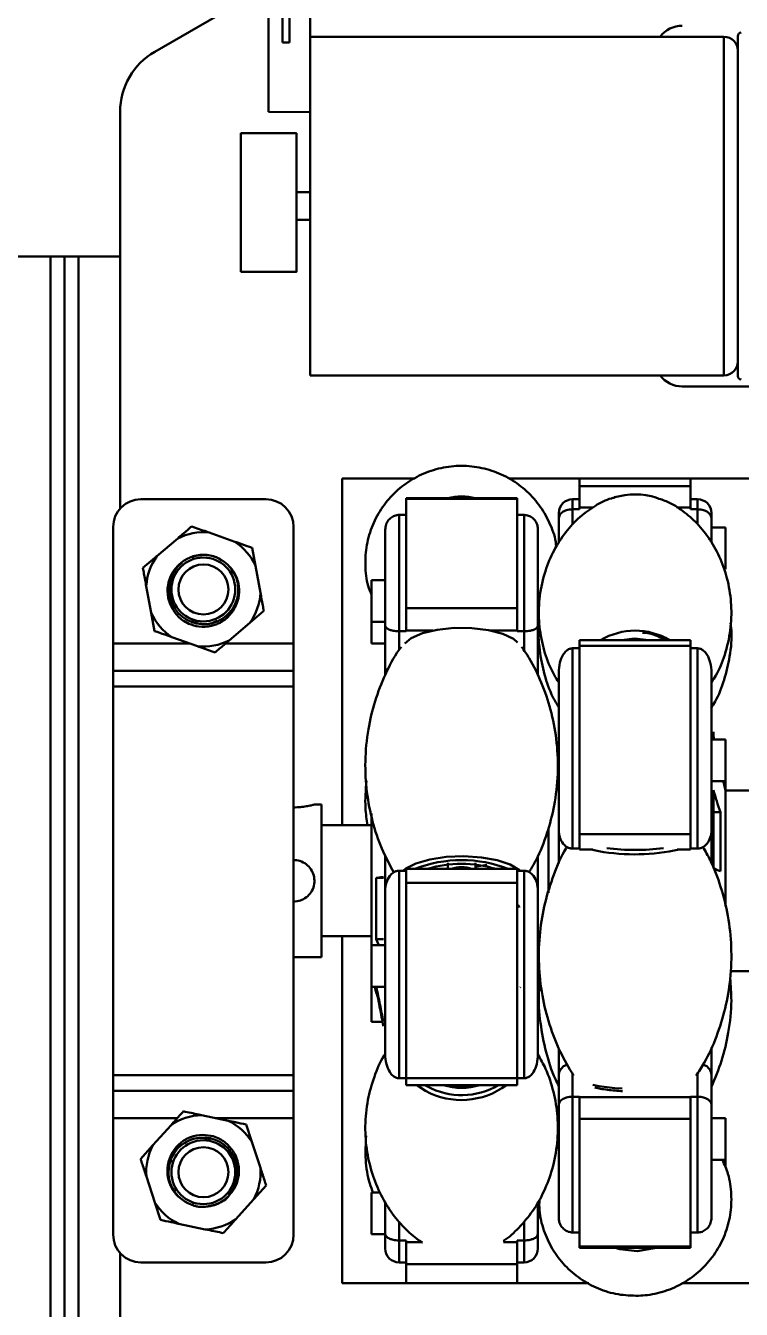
# Model space of a CAD drawing. Header units: millimetres. Extents: x 263 to 2983, y 441 to 2500.
# Drawn here: x 701.4 to 752.9, y 1465 to 1557.5 of the extents above; entities that cross this region are included whole.
import ezdxf

# ---------------------------------------------------------------- set-up
doc = ezdxf.new("R2010")
doc.units = ezdxf.units.MM
doc.header["$LTSCALE"] = 0.5
doc.layers.add('BOL', color=7, linetype='Continuous', lineweight=50)

# ---------------------------------------------------------------- blocks, each defined once
blk = doc.blocks.new('*U52')
at = {"layer": 'BOL'}
for p, q in [((-11.999, 6.192), (9.132, -6.008)), ((-1.803, 1.453), (-2.294, 0.589)), ((-0.071, 0.453), (-0.573, -0.405)), ((4.437, -3.297), (5.937, -0.699)), ((5.937, -0.699), (11.999, -4.199)), ((9.767, -4.065), (9.517, -4.498)), ((9.517, -4.498), (11.249, -5.498)), ((11.499, -5.065), (9.767, -4.065)), ((11.999, -4.199), (11.499, -5.065)), ((11.249, -5.498), (10.499, -6.797)), ((10.499, -6.797), (9.132, -6.008))]:
    blk.add_line(p, q, dxfattribs=at)
blk.add_lwpolyline([(-3.047, 6.797), (5.613, 1.797), (3.613, -1.667), (-5.047, 3.333)], close=True, dxfattribs=at)
blk = doc.blocks.new('*U53')
at = {"layer": 'BOL', "color": 0, "linetype": 'ByBlock', "lineweight": -2, "transparency": 16777216, "rotation": 120}
blk.add_blockref('*U52', (511.217, 1909.54), dxfattribs=at)

msp = doc.modelspace()

# ---------------------------------------------------------------- linework, layer by layer
at = {"layer": 'BOL'}
for p, q in [((719.683, 1560.86), (710.654, 1555.647)), ((751.654, 1556.722), (721.854, 1556.722)), ((751.654, 1532.322), (751.654, 1556.722)), ((752.654, 1532.271), (752.654, 1556.772)), ((708.154, 1551.317), (708.154, 1540.892)), ((700.154, 1540.892), (703.154, 1540.892)), ((703.154, 1450.892), (703.154, 1540.892)), ((703.154, 1540.892), (704.154, 1540.892)), ((705.154, 1540.892), (704.154, 1540.892)), ((704.154, 1540.892), (704.154, 1450.892)), ((705.154, 1540.892), (705.154, 1450.892)), ((708.154, 1540.892), (705.154, 1540.892)), ((708.154, 1540.892), (708.154, 1522.715)), ((721.854, 1532.322), (751.654, 1532.322)), ((748.654, 1531.522), (777.654, 1531.522)), ((729.388, 1524.892), (724.154, 1524.892)), ((724.154, 1524.892), (724.154, 1499.892)), ((741.254, 1524.892), (736.165, 1524.892)), ((749.254, 1524.892), (741.254, 1524.892)), ((741.254, 1524.892), (741.254, 1524.327)), ((749.254, 1524.892), (749.254, 1524.327)), ((754.154, 1524.892), (749.254, 1524.892)), ((741.254, 1524.327), (749.254, 1524.327)), ((741.254, 1522.805), (741.254, 1524.327)), ((749.254, 1524.327), (749.254, 1522.805)), ((709.654, 1523.392), (718.654, 1523.392)), ((736.754, 1523.476), (728.754, 1523.476)), ((728.754, 1523.426), (728.754, 1523.476)), ((736.754, 1523.426), (728.754, 1523.426)), ((728.754, 1515.541), (728.754, 1523.426)), ((736.754, 1523.476), (736.754, 1523.426)), ((736.754, 1515.541), (736.754, 1523.426)), ((741.254, 1523.392), (740.754, 1523.392)), ((740.754, 1523.392), (740.754, 1522.671)), ((741.254, 1522.805), (741.254, 1522.671)), ((742.23, 1522.805), (741.254, 1522.805)), ((749.254, 1522.805), (748.256, 1522.805)), ((749.754, 1523.392), (749.254, 1523.392)), ((749.254, 1522.805), (749.254, 1522.671)), ((749.754, 1522.671), (749.754, 1523.392)), ((728.254, 1522.263), (728.254, 1513.873)), ((728.254, 1522.263), (728.754, 1522.263)), ((737.254, 1522.263), (736.754, 1522.263)), ((737.254, 1513.873), (737.254, 1522.263)), ((739.754, 1521.985), (739.754, 1522.392)), ((739.754, 1520.234), (739.754, 1521.985)), ((740.754, 1522.671), (741.254, 1522.671)), ((740.754, 1522.671), (740.754, 1521.549)), ((749.754, 1522.671), (749.254, 1522.671)), ((749.754, 1521.591), (749.754, 1522.671)), ((750.754, 1522.392), (750.754, 1521.985)), ((750.754, 1521.985), (750.754, 1520.263)), ((707.654, 1512.998), (707.654, 1521.392)), ((716.418, 1520.333), (714.567, 1520.99)), ((720.654, 1512.998), (720.654, 1521.392)), ((727.254, 1514.278), (727.254, 1521.2)), ((738.254, 1521.2), (738.254, 1514.278)), ((751.754, 1521.353), (750.754, 1521.353)), ((751.754, 1521.353), (751.754, 1518.366)), ((712.306, 1520.573), (710.811, 1519.298)), ((710.811, 1519.298), (709.801, 1518.437)), ((717.909, 1518.583), (717.669, 1519.888)), ((718.266, 1516.651), (717.909, 1518.583)), ((751.754, 1518.366), (751.754, 1518.353)), ((727.254, 1517.562), (726.254, 1517.562)), ((726.254, 1517.538), (726.254, 1517.562)), ((726.254, 1514.562), (726.254, 1517.538)), ((710.042, 1517.132), (710.398, 1515.2)), ((717.496, 1514.485), (718.506, 1515.346)), ((728.754, 1515.541), (736.754, 1515.541)), ((728.754, 1513.931), (728.754, 1515.541)), ((736.754, 1515.541), (736.754, 1513.931)), ((710.398, 1515.2), (710.639, 1513.895)), ((713.317, 1514.536), (713.524, 1514.485)), ((716.002, 1513.211), (717.496, 1514.485)), ((726.254, 1514.562), (727.254, 1514.562)), ((726.254, 1512.999), (726.254, 1514.562)), ((727.254, 1511.271), (727.254, 1514.278)), ((728.254, 1513.873), (728.754, 1513.873)), ((728.254, 1513.873), (728.254, 1512.544)), ((728.754, 1513.873), (728.754, 1513.931)), ((730.673, 1513.931), (728.754, 1513.931)), ((736.754, 1513.931), (734.835, 1513.931)), ((736.754, 1513.873), (736.754, 1513.931)), ((737.254, 1513.873), (736.754, 1513.873)), ((737.254, 1512.498), (737.254, 1513.873)), ((738.254, 1514.278), (738.254, 1511.271)), ((707.654, 1512.998), (707.654, 1511.016)), ((707.654, 1512.998), (713.166, 1512.998)), ((711.89, 1513.451), (713.741, 1512.794)), ((715.752, 1512.998), (720.654, 1512.998)), ((720.654, 1512.998), (720.654, 1511.016)), ((726.254, 1512.999), (727.254, 1512.999)), ((740.754, 1512.649), (740.754, 1498.218)), ((740.754, 1512.649), (741.254, 1512.649)), ((749.254, 1513.241), (741.254, 1513.241)), ((741.254, 1512.824), (741.254, 1513.241)), ((749.254, 1512.824), (741.254, 1512.824)), ((741.254, 1512.824), (741.254, 1499.261)), ((749.254, 1513.241), (749.254, 1512.824)), ((749.254, 1512.824), (749.254, 1499.261)), ((749.754, 1512.649), (749.254, 1512.649)), ((749.754, 1498.218), (749.754, 1512.649)), ((707.654, 1511.016), (720.654, 1511.016)), ((707.654, 1509.892), (707.654, 1511.016)), ((720.654, 1509.892), (720.654, 1511.016)), ((727.254, 1510.741), (727.254, 1511.271)), ((738.254, 1511.271), (738.254, 1510.698)), ((739.754, 1499.558), (739.754, 1510.88)), ((750.754, 1510.88), (750.754, 1499.558)), ((707.654, 1509.892), (720.654, 1509.892)), ((707.654, 1481.892), (707.654, 1509.892)), ((720.654, 1481.892), (720.654, 1509.892)), ((750.89, 1506.641), (750.89, 1506.362)), ((750.89, 1506.362), (750.946, 1506.07)), ((751.754, 1506.07), (750.754, 1506.07)), ((751.754, 1506.07), (751.754, 1503.07)), ((750.754, 1503.07), (751.754, 1503.07)), ((750.89, 1502.437), (750.89, 1496.808)), ((751.754, 1502.39), (751.616, 1503.018)), ((751.754, 1503.07), (751.754, 1502.389)), ((758.254, 1502.392), (751.754, 1502.392)), ((751.754, 1494.084), (751.754, 1502.392)), ((751.754, 1502.389), (751.754, 1494.054)), ((722.654, 1501.392), (722.136, 1501.392)), ((722.654, 1501.392), (722.654, 1495.892)), ((726.254, 1491.222), (726.254, 1500.752)), ((726.254, 1500.706), (726.254, 1491.222)), ((750.89, 1500.83), (751.395, 1500.83)), ((751.395, 1496.583), (751.395, 1500.83)), ((726.254, 1499.892), (722.654, 1499.892)), ((739.004, 1499.722), (739.004, 1495.037)), ((739.004, 1495.038), (739.004, 1499.717)), ((739.754, 1497.175), (739.754, 1499.558)), ((741.254, 1499.261), (749.254, 1499.261)), ((741.254, 1498.145), (741.254, 1499.261)), ((749.254, 1499.261), (749.254, 1498.145)), ((750.754, 1499.558), (750.754, 1497.241)), ((740.754, 1498.218), (741.254, 1498.218)), ((741.254, 1498.145), (742.219, 1498.145)), ((742.649, 1498.023), (742.084, 1498.145)), ((748.289, 1498.145), (749.254, 1498.145)), ((749.754, 1498.218), (749.254, 1498.218)), ((727.254, 1495.163), (727.254, 1497.722)), ((731.754, 1497.19), (731.754, 1496.748)), ((733.754, 1496.748), (733.754, 1497.19)), ((738.254, 1497.597), (738.254, 1495.159)), ((726.612, 1496.102), (726.612, 1491.699)), ((727.118, 1496.102), (726.612, 1496.102)), ((728.254, 1496.623), (728.254, 1481.66)), ((728.254, 1496.623), (728.754, 1496.623)), ((736.754, 1496.748), (728.754, 1496.748)), ((728.754, 1495.743), (728.754, 1496.748)), ((736.754, 1496.748), (736.754, 1495.743)), ((737.254, 1496.623), (736.754, 1496.623)), ((737.254, 1481.66), (737.254, 1496.623)), ((722.654, 1495.892), (722.654, 1490.392)), ((727.254, 1483.424), (727.254, 1495.163)), ((736.754, 1495.743), (728.754, 1495.743)), ((728.754, 1481.679), (728.754, 1495.743)), ((736.754, 1481.679), (736.754, 1495.743)), ((738.254, 1495.163), (738.254, 1483.424)), ((722.654, 1491.892), (726.254, 1491.892)), ((724.154, 1491.892), (724.154, 1466.892)), ((726.612, 1491.699), (726.782, 1491.252)), ((727.118, 1491.699), (726.612, 1491.699)), ((720.654, 1490.392), (722.654, 1490.392)), ((727.254, 1491.252), (726.254, 1491.252)), ((726.254, 1491.222), (726.254, 1491.252)), ((726.254, 1488.253), (726.254, 1491.222)), ((738.254, 1488.892), (738.437, 1488.892)), ((752.119, 1489.392), (758.254, 1489.392)), ((726.254, 1488.253), (727.254, 1488.253)), ((726.254, 1485.725), (726.254, 1488.253)), ((726.504, 1488.253), (726.58, 1487.905)), ((726.612, 1488.245), (726.612, 1487.781)), ((726.612, 1487.781), (726.709, 1487.781)), ((736.978, 1488.199), (736.989, 1488.224)), ((726.254, 1485.725), (727.06, 1485.725)), ((750.754, 1483.885), (750.754, 1481.866)), ((739.754, 1481.866), (739.754, 1483.789)), ((707.654, 1481.892), (720.654, 1481.892)), ((707.654, 1481.892), (707.654, 1480.768)), ((720.654, 1481.892), (720.654, 1480.768)), ((728.254, 1481.66), (728.754, 1481.66)), ((728.754, 1481.679), (736.754, 1481.679)), ((728.754, 1481.169), (728.754, 1481.679)), ((728.754, 1481.169), (736.754, 1481.169)), ((730.149, 1480.751), (729.521, 1481.169)), ((730.294, 1481.067), (730.118, 1481.169)), ((736.754, 1481.679), (736.754, 1481.169)), ((737.254, 1481.66), (736.754, 1481.66)), ((739.754, 1479.739), (739.754, 1481.866)), ((740.754, 1481.964), (740.754, 1480.332)), ((742.649, 1481.104), (742.218, 1481.193)), ((749.754, 1480.332), (749.754, 1482.012)), ((750.754, 1481.866), (750.754, 1479.739)), ((707.654, 1480.768), (720.654, 1480.768)), ((707.654, 1478.786), (707.654, 1480.768)), ((720.654, 1478.786), (720.654, 1480.768)), ((740.754, 1480.332), (740.754, 1470.55)), ((740.754, 1480.332), (741.254, 1480.332)), ((741.254, 1480.332), (741.254, 1480.292)), ((741.254, 1480.292), (749.254, 1480.292)), ((741.254, 1478.733), (741.254, 1480.292)), ((742.362, 1481.001), (742.749, 1480.91)), ((749.754, 1480.332), (749.254, 1480.332)), ((749.254, 1480.332), (749.254, 1480.292)), ((749.254, 1480.292), (749.254, 1478.733)), ((749.754, 1470.55), (749.754, 1480.332)), ((739.754, 1471.613), (739.754, 1479.739)), ((750.754, 1479.739), (750.754, 1471.613)), ((707.654, 1470.392), (707.654, 1478.786)), ((707.654, 1478.786), (712.273, 1478.786)), ((715.938, 1478.604), (714.016, 1479.008)), ((715.074, 1478.786), (720.654, 1478.786)), ((717.65, 1477.07), (717.237, 1478.331)), ((720.654, 1470.392), (720.654, 1478.786)), ((749.254, 1478.733), (741.254, 1478.733)), ((741.254, 1478.733), (741.254, 1469.539)), ((749.254, 1478.733), (749.254, 1469.539)), ((751.754, 1478.792), (750.754, 1478.792)), ((751.754, 1478.792), (751.754, 1477.164)), ((711.831, 1478.293), (710.52, 1476.83)), ((710.52, 1476.83), (709.634, 1475.842)), ((714.668, 1477.338), (714.456, 1477.361)), ((718.261, 1475.203), (717.65, 1477.07)), ((739.754, 1477.103), (739.62, 1476.921)), ((751.754, 1477.164), (751.754, 1475.792)), ((750.754, 1475.792), (751.754, 1475.792)), ((751.754, 1475.78), (751.754, 1475.245)), ((710.047, 1474.581), (710.658, 1472.714)), ((717.788, 1472.953), (718.674, 1473.941)), ((716.477, 1471.491), (717.788, 1472.953)), ((726.893, 1473.43), (726.254, 1473.43)), ((726.254, 1473.4), (726.254, 1473.43)), ((726.254, 1470.43), (726.254, 1473.4)), ((710.658, 1472.714), (711.071, 1471.452)), ((727.254, 1470.473), (727.254, 1472.747)), ((738.254, 1472.768), (738.254, 1470.473)), ((738.254, 1471.554), (738.432, 1471.845)), ((712.37, 1471.179), (714.292, 1470.775)), ((728.254, 1471.345), (728.254, 1469.973)), ((737.254, 1469.973), (737.254, 1471.351)), ((726.254, 1470.43), (727.254, 1470.43)), ((727.254, 1469.392), (727.254, 1470.473)), ((738.254, 1470.473), (738.254, 1469.392)), ((740.754, 1470.55), (741.254, 1470.55)), ((749.754, 1470.55), (749.254, 1470.55)), ((728.254, 1469.973), (728.754, 1469.973)), ((728.254, 1469.973), (728.254, 1468.392)), ((728.754, 1469.85), (728.754, 1469.973)), ((728.754, 1468.265), (728.754, 1469.85)), ((728.754, 1469.85), (729.938, 1469.85)), ((735.766, 1469.85), (736.754, 1469.85)), ((737.254, 1469.973), (736.754, 1469.973)), ((736.754, 1469.85), (736.754, 1469.973)), ((736.754, 1469.85), (736.754, 1468.265)), ((737.254, 1468.392), (737.254, 1469.973)), ((741.254, 1469.539), (749.254, 1469.539)), ((741.254, 1469.448), (741.254, 1469.539)), ((741.254, 1469.448), (749.254, 1469.448)), ((749.254, 1469.539), (749.254, 1469.448)), ((708.154, 1469.069), (708.154, 1450.892)), ((709.654, 1468.392), (718.654, 1468.392)), ((728.254, 1468.392), (728.754, 1468.392)), ((736.754, 1468.265), (728.754, 1468.265)), ((728.754, 1466.892), (728.754, 1468.265)), ((736.754, 1468.392), (737.254, 1468.392)), ((736.754, 1466.892), (736.754, 1468.265)), ((724.154, 1466.892), (728.754, 1466.892)), ((728.754, 1466.892), (736.754, 1466.892)), ((736.754, 1466.892), (741.909, 1466.892)), ((748.625, 1466.892), (754.154, 1466.892))]:
    msp.add_line(p, q, dxfattribs=at)
at = {"layer": 'BOL', "flags": 128}
for points in [[(728.661, 1513.006), (729.125, 1513.391), (729.939, 1513.742), (731.002, 1513.991), (732.222, 1514.115), (733.488, 1514.104), (734.689, 1513.959), (735.718, 1513.692), (736.484, 1513.327), (736.793, 1513.069)], [(744.271, 1513.241), (745.214, 1513.356), (746.236, 1513.241)], [(744.688, 1513.241), (745.657, 1513.261), (745.82, 1513.241)], [(728.552, 1496.623), (728.734, 1496.771), (729.466, 1497.151), (730.465, 1497.441), (731.649, 1497.617), (732.923, 1497.666), (734.183, 1497.582), (735.327, 1497.375), (736.263, 1497.059), (736.915, 1496.66), (736.956, 1496.623)], [(734.566, 1497.052), (733.86, 1496.927), (733.754, 1496.914)], [(744.324, 1480.917), (743.789, 1480.954), (742.649, 1481.104)], [(745.404, 1469.196), (744.145, 1469.34), (743.805, 1469.448)], [(746.703, 1469.448), (746.649, 1469.429), (745.404, 1469.196)]]:
    msp.add_lwpolyline(points, dxfattribs=at)
at = {"layer": 'BOL'}
for centre, radius in [((714.154, 1516.892), 2.3), ((714.154, 1516.892), 1.8), ((714.154, 1474.892), 2.3), ((714.154, 1474.892), 1.8)]:
    msp.add_circle(centre, radius, dxfattribs=at)
for centre, radius, start, end in [((748.654, 1555.521), 2, 90, 143.1301), ((752.904, 1556.771), 0.25, 90, 180), ((751.654, 1555.721), 1, 0, 90), ((713.154, 1551.317), 5, 120, 180), ((751.654, 1533.321), 1, 270, 0), ((748.654, 1533.521), 2, 216.8699, 270), ((752.904, 1532.271), 0.25, 180, 270), ((745.254, 1518.46), 5.282, 73.26964, 106.24045), ((709.654, 1521.392), 2, 90, 180), ((718.654, 1521.392), 2, 0, 90), ((732.754, 1519.335), 4.257, 76.65497, 103.34503), ((740.754, 1522.392), 1, 90, 180), ((749.754, 1522.392), 1, 0, 90), ((714.154, 1516.892), 4.119, 84.24467, 116.65517), ((714.154, 1516.892), 4.119, 24.24467, 56.65517), ((714.154, 1516.892), 4.119, 144.24467, 176.65517), ((714.154, 1516.892), 2.5, 44.54596, 135.07299), ((714.176, 1516.881), 2.492, 128.46969, 45.09372), ((714.154, 1516.892), 4.119, 324.24467, 356.65517), ((714.154, 1516.892), 4.119, 204.24467, 236.65517), ((745.254, 1509.051), 4.871, 59.32918, 120.67082), ((714.154, 1516.892), 4.119, 264.24467, 296.65517), ((745.225, 1512.868), 15.067, 260.15596, 282.25658), ((745.254, 1513.559), 15.444, 262.38833, 277.61167), ((732.754, 1488.223), 9.163, 68.485, 111.515), ((732.754, 1488.911), 8.216, 72.52909, 107.47091), ((732.754, 1494.735), 2.146, 69.66164, 110.33836), ((732.74, 1485.542), 5.446, 241.6006, 306.59471), ((732.751, 1485.642), 5.194, 241.76603, 300.5325), ((732.754, 1485.506), 4.533, 253.09396, 286.90604), ((732.754, 1485.243), 4.234, 254.22368, 285.77632), ((714.154, 1474.892), 4.119, 91.92139, 124.33189), ((714.154, 1474.892), 4.119, 31.92139, 64.33189), ((714.154, 1474.892), 4.119, 151.92139, 184.33189), ((714.128, 1474.901), 2.491, 317.52223, 232.82021), ((714.154, 1474.892), 4.119, 331.92139, 4.33189), ((714.154, 1474.892), 2.5, 232.22268, 322.74971), ((714.154, 1474.892), 4.119, 211.92139, 244.33189), ((714.154, 1474.892), 4.119, 271.92139, 304.33189), ((709.654, 1470.392), 2, 180, 270), ((718.654, 1470.392), 2, 270, 0), ((728.254, 1469.392), 1, 180, 270), ((737.254, 1469.392), 1, 270, 0)]:
    msp.add_arc(centre, radius, start, end, dxfattribs=at)
for points, knots in [([(739.571, 1519.95), (739.56, 1520.071), (739.507, 1520.685), (739.101, 1521.74), (738.365, 1523.027), (737.35, 1524.122), (736.134, 1524.978), (734.764, 1525.555), (733.303, 1525.83), (731.816, 1525.788), (730.371, 1525.432), (729.033, 1524.776), (727.864, 1523.851), (726.916, 1522.697), (726.235, 1521.369), (725.846, 1519.923), (725.792, 1518.437), (725.935, 1517.278), (726.191, 1516.676), (726.254, 1516.529)], [0, 0, 0, 0, 0.015888, 0.080297, 0.144595, 0.20877, 0.272834, 0.336815, 0.400757, 0.464713, 0.528732, 0.592839, 0.657056, 0.721387, 0.785814, 0.850297, 0.914797, 0.979263, 1, 1, 1, 1]), ([(743.79, 1523.517), (743.707, 1523.498), (743.19, 1523.381), (742.335, 1522.921), (741.217, 1522.12), (740.211, 1521.029), (739.366, 1519.715), (738.718, 1518.166), (738.34, 1516.447), (738.282, 1514.643), (738.546, 1512.919), (739.03, 1511.406), (739.532, 1510.553), (739.754, 1510.177)], [0, 0, 0, 0, 0.015057, 0.094006, 0.182509, 0.277042, 0.375733, 0.477293, 0.591851, 0.704073, 0.812897, 0.917553, 1, 1, 1, 1]), ([(750.754, 1510.201), (750.864, 1510.363), (751.276, 1510.968), (751.766, 1512.237), (752.166, 1513.946), (752.226, 1515.752), (751.976, 1517.482), (751.448, 1519.074), (750.693, 1520.474), (749.77, 1521.646), (748.731, 1522.555), (747.743, 1523.184), (747.042, 1523.41), (746.761, 1523.5)], [0, 0, 0, 0, 0.0374008, 0.1393133, 0.254387, 0.3671391, 0.4764854, 0.5816704, 0.6820575, 0.7769314, 0.8653769, 0.9461586, 1, 1, 1, 1]), ([(727.254, 1521.2), (727.266, 1521.325), (727.29, 1521.577), (727.481, 1521.909), (727.758, 1522.147), (728.034, 1522.251), (728.201, 1522.26), (728.254, 1522.263)], [0, 0, 0, 0, 0.232822, 0.465934, 0.690679, 0.901623, 1, 1, 1, 1]), ([(737.254, 1522.263), (737.361, 1522.252), (737.576, 1522.23), (737.864, 1522.063), (738.09, 1521.816), (738.23, 1521.514), (738.246, 1521.299), (738.254, 1521.2)], [0, 0, 0, 0, 0.1988299, 0.3974937, 0.6009583, 0.8157722, 1, 1, 1, 1]), ([(740.754, 1522.671), (740.674, 1522.667), (740.515, 1522.66), (740.274, 1522.599), (740.014, 1522.477), (739.805, 1522.265), (739.754, 1522.085), (739.754, 1521.986), (739.754, 1521.985)], [0, 0, 0, 0, 0.107637, 0.214427, 0.382779, 0.663958, 0.997031, 1, 1, 1, 1]), ([(750.754, 1521.985), (750.754, 1521.986), (750.754, 1522.085), (750.702, 1522.265), (750.494, 1522.477), (750.233, 1522.599), (749.992, 1522.66), (749.834, 1522.667), (749.754, 1522.671)], [0, 0, 0, 0, 0.002969, 0.336047, 0.617229, 0.785583, 0.892375, 1, 1, 1, 1]), ([(713.316, 1521.434), (713.213, 1521.346), (712.881, 1521.063), (712.541, 1520.773), (712.306, 1520.573)], [0, 0, 0, 0, 0.309695, 1, 1, 1, 1]), ([(714.567, 1520.99), (714.505, 1521.012), (714.083, 1521.162), (713.669, 1521.309), (713.316, 1521.434)], [0, 0, 0, 0, 0.145987, 1, 1, 1, 1]), ([(717.669, 1519.888), (717.424, 1519.975), (717.012, 1520.122), (716.59, 1520.271), (716.418, 1520.333)], [0, 0, 0, 0, 0.5927239, 1, 1, 1, 1]), ([(713.397, 1519.263), (713.692, 1519.321), (714.292, 1519.44), (715.052, 1519.282), (715.395, 1519.019), (715.492, 1518.945)], [0, 0, 0, 0, 0.410932, 0.833898, 1, 1, 1, 1]), ([(713.454, 1519.083), (713.444, 1519.116), (713.424, 1519.177), (713.405, 1519.237), (713.397, 1519.263)], [0, 0, 0, 0, 0.560109, 1, 1, 1, 1]), ([(709.801, 1518.437), (709.826, 1518.304), (709.905, 1517.875), (709.986, 1517.436), (710.042, 1517.132)], [0, 0, 0, 0, 0.309684, 1, 1, 1, 1]), ([(713.101, 1514.417), (712.957, 1514.494), (712.551, 1514.712), (712.012, 1515.269), (711.624, 1516.082), (711.529, 1516.977), (711.744, 1517.836), (712.096, 1518.377), (712.342, 1518.617), (712.384, 1518.657)], [0, 0, 0, 0, 0.097308, 0.273048, 0.448795, 0.624624, 0.796265, 0.965294, 1, 1, 1, 1]), ([(715.936, 1518.645), (716.049, 1518.526), (716.355, 1518.203), (716.671, 1517.53), (716.775, 1516.674), (716.592, 1515.814), (716.13, 1515.057), (715.594, 1514.608), (715.241, 1514.438), (715.152, 1514.394)], [0, 0, 0, 0, 0.09655, 0.261815, 0.426973, 0.597504, 0.769409, 0.941269, 1, 1, 1, 1]), ([(718.506, 1515.346), (718.482, 1515.479), (718.403, 1515.908), (718.322, 1516.348), (718.266, 1516.651)], [0, 0, 0, 0, 0.30968, 1, 1, 1, 1]), ([(715.152, 1514.394), (715.124, 1514.384), (714.988, 1514.331), (714.558, 1514.208), (713.87, 1514.162), (713.342, 1514.337), (713.101, 1514.417)], [0, 0, 0, 0, 0.041745, 0.209044, 0.639793, 1, 1, 1, 1]), ([(715.138, 1514.642), (715.071, 1514.602), (714.733, 1514.398), (714.045, 1514.342), (713.512, 1514.521), (713.278, 1514.599)], [0, 0, 0, 0, 0.121541, 0.614901, 1, 1, 1, 1]), ([(738.356, 1514.5), (738.351, 1514.468), (738.249, 1513.818), (738.35, 1512.536), (738.677, 1510.766), (739.175, 1509.357), (739.625, 1508.617), (739.78, 1508.362)], [0, 0, 0, 0, 0.015248, 0.306815, 0.588257, 0.857948, 1, 1, 1, 1]), ([(750.731, 1508.362), (750.828, 1508.512), (751.229, 1509.128), (751.706, 1510.379), (752.111, 1512.107), (752.251, 1513.513), (752.15, 1514.319), (752.127, 1514.496)], [0, 0, 0, 0, 0.085355, 0.351039, 0.621511, 0.916985, 1, 1, 1, 1]), ([(710.639, 1513.895), (710.883, 1513.808), (711.296, 1513.662), (711.718, 1513.512), (711.89, 1513.451)], [0, 0, 0, 0, 0.592744, 1, 1, 1, 1]), ([(728.254, 1513.873), (728.174, 1513.876), (728.015, 1513.881), (727.774, 1513.92), (727.514, 1513.996), (727.305, 1514.124), (727.254, 1514.224), (727.254, 1514.278), (727.254, 1514.278)], [0, 0, 0, 0, 0.107625, 0.214422, 0.382773, 0.663942, 0.997032, 1, 1, 1, 1]), ([(738.254, 1514.278), (738.254, 1514.278), (738.253, 1514.224), (738.203, 1514.124), (737.994, 1513.996), (737.733, 1513.92), (737.492, 1513.881), (737.334, 1513.876), (737.254, 1513.873)], [0, 0, 0, 0, 0.002968, 0.336055, 0.617229, 0.785579, 0.892375, 1, 1, 1, 1]), ([(745.776, 1513.762), (745.805, 1513.762), (746.208, 1513.761), (746.793, 1513.591), (747.251, 1513.328), (747.403, 1513.241)], [0, 0, 0, 0, 0.050148, 0.684621, 1, 1, 1, 1]), ([(713.741, 1512.794), (713.802, 1512.772), (714.225, 1512.622), (714.638, 1512.475), (714.992, 1512.35)], [0, 0, 0, 0, 0.145973, 1, 1, 1, 1]), ([(714.992, 1512.35), (715.094, 1512.437), (715.426, 1512.72), (715.767, 1513.01), (716.002, 1513.211)], [0, 0, 0, 0, 0.309697, 1, 1, 1, 1]), ([(728.413, 1512.761), (728.352, 1512.68), (727.897, 1512.071), (727.235, 1510.76), (726.477, 1508.855), (725.978, 1506.751), (725.768, 1504.542), (725.882, 1502.303), (726.297, 1500.189), (726.944, 1498.237), (727.563, 1497.067), (727.862, 1496.501)], [0, 0, 0, 0, 0.01808, 0.136081, 0.256257, 0.377703, 0.512077, 0.64187, 0.766847, 0.887187, 1, 1, 1, 1]), ([(737.591, 1496.46), (737.816, 1496.848), (738.382, 1497.824), (739.022, 1499.552), (739.533, 1501.646), (739.739, 1503.859), (739.624, 1506.096), (739.215, 1508.214), (738.541, 1510.166), (737.823, 1511.686), (737.269, 1512.487), (737.084, 1512.754)], [0, 0, 0, 0, 0.078967, 0.198677, 0.319654, 0.453507, 0.582799, 0.707292, 0.827163, 0.942385, 1, 1, 1, 1]), ([(739.754, 1510.88), (739.754, 1510.882), (739.754, 1511.13), (739.805, 1511.586), (740.014, 1512.135), (740.274, 1512.457), (740.515, 1512.619), (740.674, 1512.639), (740.754, 1512.649)], [0, 0, 0, 0, 0.002991, 0.336055, 0.617221, 0.78558, 0.892363, 1, 1, 1, 1]), ([(749.754, 1512.649), (749.834, 1512.639), (749.992, 1512.619), (750.233, 1512.457), (750.494, 1512.135), (750.702, 1511.586), (750.754, 1511.13), (750.754, 1510.882), (750.754, 1510.88)], [0, 0, 0, 0, 0.107626, 0.21441, 0.382771, 0.66394, 0.997009, 1, 1, 1, 1]), ([(727.363, 1510.934), (727.338, 1510.97), (727.267, 1511.072), (727.254, 1511.193), (727.254, 1511.269), (727.254, 1511.271)], [0, 0, 0, 0, 0.350214, 0.9836, 1, 1, 1, 1]), ([(738.254, 1511.271), (738.254, 1511.269), (738.253, 1511.193), (738.238, 1511.065), (738.162, 1510.957), (738.132, 1510.914)], [0, 0, 0, 0, 0.015453, 0.612272, 1, 1, 1, 1]), ([(725.896, 1503.095), (725.847, 1502.442), (725.766, 1501.37), (725.91, 1500.307), (725.967, 1499.892)], [0, 0, 0, 0, 0.609022, 1, 1, 1, 1]), ([(751.395, 1500.83), (751.308, 1501.098), (751.133, 1501.632), (750.971, 1502.169), (750.89, 1502.437)], [0, 0, 0, 0, 0.499979, 1, 1, 1, 1]), ([(720.654, 1501.183), (720.819, 1501.188), (721.149, 1501.197), (721.592, 1501.262), (721.931, 1501.333), (722.132, 1501.386), (722.135, 1501.387), (722.136, 1501.387)], [0, 0, 0, 0, 0.209351, 0.418511, 0.632631, 0.850278, 1, 1, 1, 1]), ([(739.754, 1499.558), (739.754, 1499.557), (739.754, 1499.371), (739.805, 1499.028), (740.013, 1498.611), (740.274, 1498.365), (740.515, 1498.241), (740.674, 1498.226), (740.754, 1498.218)], [0, 0, 0, 0, 0.002987, 0.336053, 0.617242, 0.785573, 0.892364, 1, 1, 1, 1]), ([(749.754, 1498.218), (749.834, 1498.226), (749.992, 1498.241), (750.233, 1498.365), (750.494, 1498.611), (750.702, 1499.028), (750.754, 1499.371), (750.754, 1499.557), (750.754, 1499.558)], [0, 0, 0, 0, 0.107624, 0.214417, 0.38275, 0.663942, 0.997013, 1, 1, 1, 1]), ([(740.344, 1498.339), (740.322, 1498.305), (739.928, 1497.684), (739.371, 1496.333), (738.719, 1494.314), (738.352, 1492.137), (738.277, 1489.893), (738.519, 1487.653), (739.045, 1485.55), (739.796, 1483.601), (740.478, 1482.43), (740.813, 1481.856)], [0, 0, 0, 0, 0.007058, 0.12865, 0.251513, 0.37511, 0.509395, 0.638931, 0.76376, 0.884153, 1, 1, 1, 1]), ([(749.647, 1481.841), (749.847, 1482.146), (750.428, 1483.031), (751.145, 1484.664), (751.786, 1486.69), (752.157, 1488.865), (752.23, 1491.109), (751.99, 1493.35), (751.458, 1495.449), (750.837, 1497.115), (750.318, 1498.022), (750.143, 1498.329)], [0, 0, 0, 0, 0.063498, 0.184798, 0.307366, 0.430665, 0.564626, 0.69385, 0.818379, 0.938479, 1, 1, 1, 1]), ([(720.654, 1494.392), (720.819, 1494.408), (721.149, 1494.44), (721.591, 1494.687), (721.935, 1495.057), (722.139, 1495.529), (722.174, 1496.038), (722.045, 1496.521), (721.767, 1496.94), (721.363, 1497.24), (720.966, 1497.393), (720.724, 1497.376), (720.654, 1497.372)], [0, 0, 0, 0, 0.104631, 0.209169, 0.31618, 0.424963, 0.531117, 0.634495, 0.738965, 0.846777, 0.955271, 1, 1, 1, 1]), ([(727.118, 1496.171), (727.037, 1496.159), (726.875, 1496.136), (726.7, 1496.114), (726.612, 1496.102)], [0, 0, 0, 0, 0.49998, 1, 1, 1, 1]), ([(728.254, 1496.623), (728.174, 1496.615), (728.015, 1496.598), (727.774, 1496.463), (727.514, 1496.195), (727.305, 1495.742), (727.254, 1495.367), (727.254, 1495.165), (727.254, 1495.163)], [0, 0, 0, 0, 0.107625, 0.214419, 0.382767, 0.663927, 0.997024, 1, 1, 1, 1]), ([(738.254, 1495.163), (738.254, 1495.165), (738.253, 1495.367), (738.203, 1495.742), (737.994, 1496.195), (737.733, 1496.463), (737.492, 1496.598), (737.334, 1496.615), (737.254, 1496.623)], [0, 0, 0, 0, 0.002976, 0.336071, 0.617235, 0.785582, 0.892375, 1, 1, 1, 1]), ([(750.89, 1496.808), (750.971, 1496.771), (751.133, 1496.695), (751.308, 1496.621), (751.395, 1496.583)], [0, 0, 0, 0, 0.499981, 1, 1, 1, 1]), ([(736.819, 1494.148), (736.837, 1494.118), (736.874, 1494.057), (736.91, 1494.001), (736.928, 1493.973)], [0, 0, 0, 0, 0.500621, 1, 1, 1, 1]), ([(738.417, 1488.892), (738.379, 1488.56), (738.257, 1487.488), (738.391, 1485.682), (738.802, 1483.575), (739.277, 1482.045), (739.67, 1481.273), (739.754, 1481.109)], [0, 0, 0, 0, 0.124937, 0.403628, 0.671969, 0.93036, 1, 1, 1, 1]), ([(750.754, 1481.055), (751.014, 1481.673), (751.543, 1482.929), (752.02, 1485.021), (752.245, 1487.027), (752.144, 1488.336), (752.102, 1488.875)], [0, 0, 0, 0, 0.251445, 0.511257, 0.798744, 1, 1, 1, 1]), ([(727.118, 1485.758), (727.037, 1486.173), (726.875, 1487.003), (726.7, 1487.831), (726.612, 1488.245)], [0, 0, 0, 0, 0.499993, 1, 1, 1, 1]), ([(726.655, 1487.781), (726.728, 1487.424), (726.889, 1486.639), (727.037, 1485.852), (727.118, 1485.423)], [0, 0, 0, 0, 0.454962, 1, 1, 1, 1]), ([(727.254, 1483.413), (727.227, 1483.373), (726.886, 1482.879), (726.438, 1481.766), (725.946, 1480.061), (725.767, 1478.22), (725.901, 1476.362), (726.329, 1474.624), (727, 1473.065), (727.856, 1471.724), (728.839, 1470.646), (729.554, 1470.048), (729.933, 1469.819), (729.938, 1469.816)], [0, 0, 0, 0, 0.009609, 0.11984, 0.232313, 0.356289, 0.476778, 0.592843, 0.703851, 0.809144, 0.907805, 0.998621, 1, 1, 1, 1]), ([(728.254, 1481.66), (728.174, 1481.67), (728.015, 1481.69), (727.774, 1481.852), (727.514, 1482.173), (727.305, 1482.72), (727.254, 1483.175), (727.254, 1483.422), (727.254, 1483.424)], [0, 0, 0, 0, 0.107628, 0.21442, 0.382764, 0.663938, 0.997022, 1, 1, 1, 1]), ([(735.742, 1469.937), (735.757, 1469.946), (736.182, 1470.187), (736.916, 1470.9), (737.914, 1472.075), (738.728, 1473.506), (739.348, 1475.162), (739.69, 1476.986), (739.712, 1478.882), (739.414, 1480.683), (738.928, 1482.202), (738.448, 1483.04), (738.254, 1483.38)], [0, 0, 0, 0, 0.003734, 0.103692, 0.209703, 0.320038, 0.433294, 0.56093, 0.685422, 0.805735, 0.921165, 1, 1, 1, 1]), ([(738.254, 1483.424), (738.254, 1483.422), (738.253, 1483.175), (738.203, 1482.72), (737.994, 1482.173), (737.733, 1481.852), (737.492, 1481.69), (737.334, 1481.67), (737.254, 1481.66)], [0, 0, 0, 0, 0.002978, 0.336059, 0.617238, 0.78558, 0.892372, 1, 1, 1, 1]), ([(739.754, 1481.866), (739.754, 1481.868), (739.754, 1481.951), (739.784, 1482.129), (739.922, 1482.372), (740.127, 1482.564), (740.3, 1482.631), (740.373, 1482.659)], [0, 0, 0, 0, 0.006329, 0.250274, 0.535639, 0.803179, 1, 1, 1, 1]), ([(750.156, 1482.65), (750.222, 1482.625), (750.386, 1482.56), (750.586, 1482.371), (750.723, 1482.13), (750.754, 1481.951), (750.754, 1481.868), (750.754, 1481.866)], [0, 0, 0, 0, 0.180901, 0.453742, 0.744771, 0.993546, 1, 1, 1, 1]), ([(739.754, 1479.739), (739.754, 1479.739), (739.754, 1479.818), (739.805, 1479.97), (740.014, 1480.155), (740.274, 1480.266), (740.515, 1480.322), (740.674, 1480.329), (740.754, 1480.332)], [0, 0, 0, 0, 0.00297, 0.336043, 0.617227, 0.785579, 0.892363, 1, 1, 1, 1]), ([(742.749, 1480.91), (742.922, 1480.881), (743.415, 1480.798), (743.984, 1480.758), (744.353, 1480.731)], [0, 0, 0, 0, 0.3500775, 1, 1, 1, 1]), ([(749.754, 1480.332), (749.834, 1480.329), (749.992, 1480.322), (750.233, 1480.266), (750.494, 1480.155), (750.702, 1479.97), (750.754, 1479.818), (750.754, 1479.739), (750.754, 1479.739)], [0, 0, 0, 0, 0.107625, 0.214411, 0.382765, 0.663952, 0.99703, 1, 1, 1, 1]), ([(712.717, 1479.281), (712.627, 1479.181), (712.335, 1478.856), (712.037, 1478.523), (711.831, 1478.293)], [0, 0, 0, 0, 0.309665, 1, 1, 1, 1]), ([(714.016, 1479.008), (713.952, 1479.022), (713.513, 1479.114), (713.083, 1479.204), (712.717, 1479.281)], [0, 0, 0, 0, 0.145983, 1, 1, 1, 1]), ([(717.237, 1478.331), (716.983, 1478.384), (716.555, 1478.474), (716.116, 1478.567), (715.938, 1478.604)], [0, 0, 0, 0, 0.592745, 1, 1, 1, 1]), ([(712.831, 1477.234), (712.857, 1477.248), (712.985, 1477.318), (713.395, 1477.497), (714.071, 1477.635), (714.617, 1477.532), (714.866, 1477.485)], [0, 0, 0, 0, 0.041742, 0.209041, 0.639796, 1, 1, 1, 1]), ([(714.866, 1477.485), (715.02, 1477.428), (715.451, 1477.267), (716.059, 1476.786), (716.553, 1476.032), (716.766, 1475.158), (716.669, 1474.278), (716.391, 1473.694), (716.18, 1473.424), (716.144, 1473.379)], [0, 0, 0, 0, 0.097307, 0.273058, 0.448802, 0.624632, 0.796276, 0.965296, 1, 1, 1, 1]), ([(725.871, 1477.507), (725.846, 1476.936), (725.794, 1475.787), (726.005, 1474.391), (726.296, 1473.627), (726.383, 1473.401)], [0, 0, 0, 0, 0.409733, 0.825628, 1, 1, 1, 1]), ([(739.654, 1476.968), (739.664, 1477.085), (739.677, 1477.24), (739.648, 1477.392), (739.641, 1477.43)], [0, 0, 0, 0, 0.752792, 1, 1, 1, 1]), ([(712.622, 1472.916), (712.494, 1473.019), (712.147, 1473.298), (711.744, 1473.922), (711.527, 1474.758), (711.593, 1475.634), (711.951, 1476.447), (712.422, 1476.962), (712.748, 1477.179), (712.831, 1477.234)], [0, 0, 0, 0, 0.096556, 0.261814, 0.426976, 0.597498, 0.769405, 0.941262, 1, 1, 1, 1]), ([(712.817, 1476.962), (712.858, 1476.998), (713.123, 1477.23), (713.793, 1477.418), (714.381, 1477.334), (714.675, 1477.292)], [0, 0, 0, 0, 0.083098, 0.54326, 1, 1, 1, 1]), ([(709.634, 1475.842), (709.676, 1475.714), (709.812, 1475.299), (709.951, 1474.874), (710.047, 1474.581)], [0, 0, 0, 0, 0.309705, 1, 1, 1, 1]), ([(711.972, 1475.62), (711.939, 1475.632), (711.879, 1475.652), (711.819, 1475.672), (711.793, 1475.68)], [0, 0, 0, 0, 0.560034, 1, 1, 1, 1]), ([(745.498, 1465.989), (745.712, 1466.003), (746.417, 1466.048), (747.592, 1466.338), (748.933, 1466.981), (750.109, 1467.899), (751.064, 1469.045), (751.755, 1470.369), (752.152, 1471.811), (752.225, 1473.3), (752.036, 1474.657), (751.692, 1475.446), (751.547, 1475.78)], [0, 0, 0, 0, 0.047252, 0.155634, 0.264338, 0.373232, 0.482319, 0.591568, 0.700925, 0.810308, 0.919635, 1, 1, 1, 1]), ([(718.674, 1473.941), (718.632, 1474.07), (718.496, 1474.485), (718.357, 1474.91), (718.261, 1475.203)], [0, 0, 0, 0, 0.309698, 1, 1, 1, 1]), ([(716.077, 1473.318), (716.073, 1473.311), (715.912, 1473.018), (715.319, 1472.642), (714.419, 1472.369), (713.688, 1472.368), (713.367, 1472.545), (713.329, 1472.566)], [0, 0, 0, 0, 0.008482, 0.330019, 0.639131, 0.956696, 1, 1, 1, 1]), ([(738.359, 1472.922), (738.353, 1472.663), (738.334, 1471.909), (738.647, 1470.683), (739.261, 1469.329), (740.162, 1468.14), (741.289, 1467.167), (742.596, 1466.462), (744.022, 1466.028), (745.007, 1466.002), (745.498, 1465.989)], [0, 0, 0, 0, 0.06989, 0.203476, 0.336862, 0.469992, 0.602874, 0.735549, 0.868098, 1, 1, 1, 1]), ([(711.071, 1471.452), (711.325, 1471.399), (711.753, 1471.309), (712.191, 1471.217), (712.37, 1471.179)], [0, 0, 0, 0, 0.592742, 1, 1, 1, 1]), ([(715.591, 1470.502), (715.681, 1470.603), (715.972, 1470.928), (716.271, 1471.261), (716.477, 1471.491)], [0, 0, 0, 0, 0.309707, 1, 1, 1, 1]), ([(740.754, 1470.55), (740.646, 1470.561), (740.431, 1470.583), (740.143, 1470.749), (739.918, 1470.997), (739.778, 1471.299), (739.761, 1471.514), (739.754, 1471.613)], [0, 0, 0, 0, 0.198843, 0.397469, 0.600958, 0.815736, 1, 1, 1, 1]), ([(750.754, 1471.613), (750.742, 1471.488), (750.717, 1471.236), (750.527, 1470.904), (750.25, 1470.666), (749.973, 1470.562), (749.807, 1470.553), (749.754, 1470.55)], [0, 0, 0, 0, 0.232852, 0.465959, 0.690695, 0.901649, 1, 1, 1, 1]), ([(714.292, 1470.775), (714.356, 1470.762), (714.795, 1470.67), (715.224, 1470.579), (715.591, 1470.502)], [0, 0, 0, 0, 0.145983, 1, 1, 1, 1]), ([(727.254, 1470.473), (727.254, 1470.472), (727.254, 1470.398), (727.305, 1470.267), (727.514, 1470.113), (727.774, 1470.025), (728.015, 1469.981), (728.174, 1469.976), (728.254, 1469.973)], [0, 0, 0, 0, 0.002979, 0.336051, 0.617226, 0.785578, 0.892377, 1, 1, 1, 1]), ([(737.254, 1469.973), (737.334, 1469.976), (737.492, 1469.981), (737.733, 1470.025), (737.994, 1470.113), (738.203, 1470.267), (738.253, 1470.398), (738.254, 1470.472), (738.254, 1470.473)], [0, 0, 0, 0, 0.107623, 0.214421, 0.382773, 0.663951, 0.997021, 1, 1, 1, 1])]:
    msp.add_open_spline(points, degree=3, knots=knots, dxfattribs=at)

# ---------------------------------------------------------------- block references
msp.add_blockref('*U53', (210, -363.731), dxfattribs=at)

doc.saveas('drawing.dxf')
